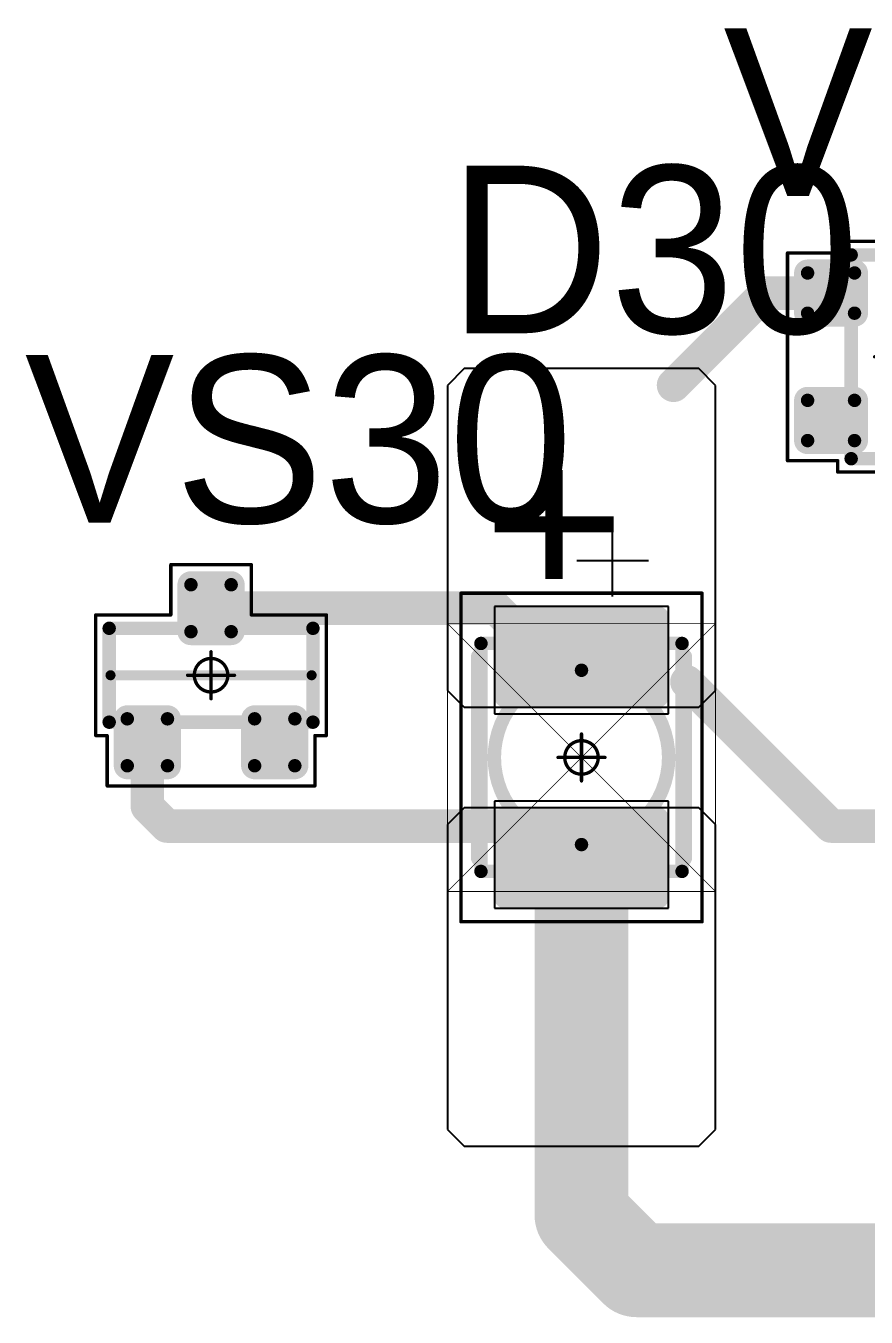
# Model space of a CAD drawing. Header units: millimetres. Extents: x 0 to 273, y 0 to 149.
# Drawn here: x 56.71 to 69.25, y 73.65 to 92.91 of the extents above; entities that cross this region are included whole.
import ezdxf

# ---------------------------------------------------------------- set-up
doc = ezdxf.new("R2010")
doc.units = ezdxf.units.MM
for name, color, linetype in [('Mechanical13', 56, 'Continuous'), ('Mechanical15', 56, 'Continuous'), ('Mechanical2', 216, 'Continuous'), ('TopLayer', 1, 'Continuous'), ('TopOverlay', 2, 'Continuous'), ('TopPaste', 8, 'Continuous'), ('TopSolder', 216, 'Continuous')]:
    doc.layers.add(name, color=color, linetype=linetype)

# ---------------------------------------------------------------- blocks, each defined once
blk = doc.blocks.new('SOT23_40')
at = {"layer": 'Mechanical13', "const_width": 0.1999996}
for points in [[(-0.7000011399999999, 1.52008078), (-0.7000011399999999, -1.51991822)], [(-0.7000011399999999, 1.52008078), (0.7000011399999999, 1.52008078)], [(0.7000011399999999, 1.52008078), (0.7000011399999999, -1.51991822)], [(-0.7000011399999999, -1.51991822), (0.7000011399999999, -1.51991822)]]:
    blk.add_lwpolyline(points, dxfattribs=at)
at = {"layer": 'Mechanical13', "const_width": 0.0999998}
for points in [[(-0.75000104, 1.52008078, 1), (-0.65000124, 1.52008078, 1)], [(-0.75000104, 1.52008078, 1), (-0.65000124, 1.52008078, 1)], [(0.65000124, 1.52008078, 1), (0.75000104, 1.52008078, 1)], [(0.65000124, 1.52008078, 1), (0.75000104, 1.52008078, 1)], [(-0.75000104, -1.51991822, 1), (-0.65000124, -1.51991822, 1)], [(-0.75000104, -1.51991822, 1), (-0.65000124, -1.51991822, 1)], [(0.65000124, -1.51991822, 1), (0.75000104, -1.51991822, 1)], [(0.65000124, -1.51991822, 1), (0.75000104, -1.51991822, 1)]]:
    blk.add_lwpolyline(points, format="xyb", close=True, dxfattribs=at)
at = {"layer": 'Mechanical15', "const_width": 0.0499999}
for points in [[(-0.90000074, 1.72008038), (0.90000074, 1.72008038)], [(-0.90000074, 1.72008038), (-0.90000074, 1.55008072)], [(0.90000074, 1.72008038), (0.90000074, 0.6000800799999999)], [(-1.64999924, 1.55008072), (-0.90000074, 1.55008072)], [(-1.64999924, 1.55008072), (-1.64999924, -1.54991816)], [(0.90000074, 0.6000800799999999), (1.64999924, 0.6000800799999999)], [(1.64999924, 0.6000800799999999), (1.64999924, -0.59991752)], [(0, 0.35007804), (0, -0.34991802)], [(-0.3499993, 8.128e-05), (0.3499993, 8.128e-05)], [(0.90000074, -0.59991752), (0.90000074, -1.71991782)], [(0.90000074, -0.59991752), (1.64999924, -0.59991752)], [(-1.64999924, -1.54991816), (-0.90000074, -1.54991816)], [(-0.90000074, -1.54991816), (-0.90000074, -1.71991782)], [(-0.90000074, -1.71991782), (0.90000074, -1.71991782)]]:
    blk.add_lwpolyline(points, dxfattribs=at)
at = {"layer": 'Mechanical15'}
for points, const_width in [([(-0.9125000799999999, 1.72008038, 1), (-0.8875014, 1.72008038, 1)], 0.02499868), ([(-0.9125000799999999, 1.72008038, 1), (-0.8875014, 1.72008038, 1)], 0.02499868), ([(0.8875014, 1.72008038, 1), (0.9125000799999999, 1.72008038, 1)], 0.02499868), ([(0.8875014, 1.72008038, 1), (0.9125000799999999, 1.72008038, 1)], 0.02499868), ([(-1.66249858, 1.55008072, 1), (-1.6374999, 1.55008072, 1)], 0.02499868), ([(-1.66249858, 1.55008072, 1), (-1.6374999, 1.55008072, 1)], 0.02499868), ([(-0.9125000799999999, 1.55008072, 1), (-0.8875014, 1.55008072, 1)], 0.02499868), ([(-0.9125000799999999, 1.55008072, 1), (-0.8875014, 1.55008072, 1)], 0.02499868), ([(0.8875014, 0.6000800799999999, 1), (0.9125000799999999, 0.6000800799999999, 1)], 0.02499868), ([(0.8875014, 0.6000800799999999, 1), (0.9125000799999999, 0.6000800799999999, 1)], 0.02499868), ([(1.6374999, 0.6000800799999999, 1), (1.66249858, 0.6000800799999999, 1)], 0.02499868), ([(1.6374999, 0.6000800799999999, 1), (1.66249858, 0.6000800799999999, 1)], 0.02499868), ([(0.2499995, 8.382e-05, 1), (-0.2499995, 8.382e-05, 1)], 0.0499999), ([(-0.01249934, 0.35007804, 1), (0.01249934, 0.35007804, 1)], 0.02499868), ([(-0.36249864, 8.128e-05, 1), (-0.33749996, 8.128e-05, 1)], 0.02499868), ([(-0.26249884, 8.382e-05, 1), (-0.23750016, 8.382e-05, 1)], 0.02499868), ([(0.23750016, 8.382e-05, 1), (0.26249884, 8.382e-05, 1)], 0.02499868), ([(0.33749996, 8.128e-05, 1), (0.36249864, 8.128e-05, 1)], 0.02499868), ([(-0.01249934, -0.34991802, 1), (0.01249934, -0.34991802, 1)], 0.02499868), ([(0.8875014, -0.59991752, 1), (0.9125000799999999, -0.59991752, 1)], 0.02499868), ([(0.8875014, -0.59991752, 1), (0.9125000799999999, -0.59991752, 1)], 0.02499868), ([(1.6374999, -0.59991752, 1), (1.66249858, -0.59991752, 1)], 0.02499868), ([(1.6374999, -0.59991752, 1), (1.66249858, -0.59991752, 1)], 0.02499868), ([(-1.66249858, -1.54991816, 1), (-1.6374999, -1.54991816, 1)], 0.02499868), ([(-1.66249858, -1.54991816, 1), (-1.6374999, -1.54991816, 1)], 0.02499868), ([(-0.9125000799999999, -1.54991816, 1), (-0.8875014, -1.54991816, 1)], 0.02499868), ([(-0.9125000799999999, -1.54991816, 1), (-0.8875014, -1.54991816, 1)], 0.02499868), ([(-0.9125000799999999, -1.71991782, 1), (-0.8875014, -1.71991782, 1)], 0.02499868), ([(-0.9125000799999999, -1.71991782, 1), (-0.8875014, -1.71991782, 1)], 0.02499868), ([(0.8875014, -1.71991782, 1), (0.9125000799999999, -1.71991782, 1)], 0.02499868), ([(0.8875014, -1.71991782, 1), (0.9125000799999999, -1.71991782, 1)], 0.02499868)]:
    blk.add_lwpolyline(points, format="xyb", close=True, dxfattribs=dict(at, const_width=const_width))
at = {"layer": 'TopLayer', "const_width": 0.0999998}
for points in [[(-1.39999974, 1.25008132, 1), (-1.29999994, 1.25008132, 1)], [(-0.7000011399999999, 1.25008132, 1), (-0.6000013399999999, 1.25008132, 1)], [(-1.39999974, 0.65008252, 1), (-1.29999994, 0.65008252, 1)], [(-0.7000011399999999, 0.65008252, 1), (-0.6000013399999999, 0.65008252, 1)], [(0.6000013399999999, 0.30008068, 1), (0.7000011399999999, 0.30008068, 1)], [(1.29999994, 0.30008068, 1), (1.39999974, 0.30008068, 1)], [(0.6000013399999999, -0.29991812, 1), (0.7000011399999999, -0.29991812, 1)], [(1.29999994, -0.29991812, 1), (1.39999974, -0.29991812, 1)], [(-1.39999974, -0.64991996, 1), (-1.29999994, -0.64991996, 1)], [(-0.7000011399999999, -0.64991996, 1), (-0.6000013399999999, -0.64991996, 1)], [(-1.39999974, -1.24991876, 1), (-1.29999994, -1.24991876, 1)], [(-0.7000011399999999, -1.24991876, 1), (-0.6000013399999999, -1.24991876, 1)]]:
    blk.add_lwpolyline(points, format="xyb", close=True, dxfattribs=at)
at = {"layer": 'TopLayer'}
for points in [[(-1.34999984, 1.35008112), (-1.34999984, 0.55008272), (-0.65000124, 1.35008112), (-0.65000124, 0.55008272)], [(-1.44999964, 1.25008132), (-1.44999964, 0.65008252), (-0.55000144, 1.25008132), (-0.55000144, 0.65008252)], [(0.65000124, 0.40008048), (0.65000124, -0.39991792), (1.34999984, 0.40008048), (1.34999984, -0.39991792)], [(0.55000144, 0.30008068), (0.55000144, -0.29991812), (1.44999964, 0.30008068), (1.44999964, -0.29991812)], [(-1.34999984, -0.54992016), (-1.34999984, -1.34991856), (-0.65000124, -0.54992016), (-0.65000124, -1.34991856)], [(-1.44999964, -0.64991996), (-1.44999964, -1.24991876), (-0.55000144, -0.64991996), (-0.55000144, -1.24991876)]]:
    blk.add_solid(points, dxfattribs=at)
at = {"layer": 'TopOverlay', "const_width": 0.1499997}
blk.add_lwpolyline([(0, 1.50000208), (0, -1.50000208)], dxfattribs=at)
at = {"layer": 'TopOverlay', "const_width": 0.07499858}
for points in [[(-0.03750056, 1.50000208, 1), (0.03750056, 1.50000208, 1)], [(-0.03750056, -1.50000208, 1), (0.03750056, -1.50000208, 1)]]:
    blk.add_lwpolyline(points, format="xyb", close=True, dxfattribs=at)
at = {"layer": 'TopPaste', "const_width": 0.07499858}
for points in [[(-1.38749786, 1.25008132, 1), (-1.31250182, 1.25008132, 1)], [(-0.68749926, 1.25008132, 1), (-0.61250322, 1.25008132, 1)], [(-1.38749786, 0.65008252, 1), (-1.31250182, 0.65008252, 1)], [(-0.68749926, 0.65008252, 1), (-0.61250322, 0.65008252, 1)], [(0.61250322, 0.30008068, 1), (0.68749926, 0.30008068, 1)], [(1.31250182, 0.30008068, 1), (1.38749786, 0.30008068, 1)], [(0.61250322, -0.29991812, 1), (0.68749926, -0.29991812, 1)], [(1.31250182, -0.29991812, 1), (1.38749786, -0.29991812, 1)], [(-1.38749786, -0.64991996, 1), (-1.31250182, -0.64991996, 1)], [(-0.68749926, -0.64991996, 1), (-0.61250322, -0.64991996, 1)], [(-1.38749786, -1.24991876, 1), (-1.31250182, -1.24991876, 1)], [(-0.68749926, -1.24991876, 1), (-0.61250322, -1.24991876, 1)]]:
    blk.add_lwpolyline(points, format="xyb", close=True, dxfattribs=at)
at = {"layer": 'TopPaste'}
for points in [[(-1.42499842, 1.25008132), (-1.42499842, 0.65008252), (-0.5750026599999999, 1.25008132), (-0.5750026599999999, 0.65008252)], [(-1.34999984, 1.3250799), (-1.34999984, 0.57508394), (-0.65000124, 1.3250799), (-0.65000124, 0.57508394)], [(0.5750026599999999, 0.30008068), (0.5750026599999999, -0.29991812), (1.42499842, 0.30008068), (1.42499842, -0.29991812)], [(0.65000124, 0.37507926), (0.65000124, -0.3749166999999999), (1.34999984, 0.37507926), (1.34999984, -0.3749166999999999)], [(-1.34999984, -0.57492138), (-1.34999984, -1.32491734), (-0.65000124, -0.57492138), (-0.65000124, -1.32491734)], [(-1.42499842, -0.64991996), (-1.42499842, -1.24991876), (-0.5750026599999999, -0.64991996), (-0.5750026599999999, -1.24991876)]]:
    blk.add_solid(points, dxfattribs=at)
at = {"layer": 'TopSolder', "const_width": 0.2015998}
for points in [[(-1.45079974, 1.25008132, 1), (-1.24919994, 1.25008132, 1)], [(-0.75080114, 1.25008132, 1), (-0.5492013399999999, 1.25008132, 1)], [(-1.45079974, 0.65008252, 1), (-1.24919994, 0.65008252, 1)], [(-0.75080114, 0.65008252, 1), (-0.5492013399999999, 0.65008252, 1)], [(0.5492013399999999, 0.30008068, 1), (0.75080114, 0.30008068, 1)], [(1.24919994, 0.30008068, 1), (1.45079974, 0.30008068, 1)], [(0.5492013399999999, -0.29991812, 1), (0.75080114, -0.29991812, 1)], [(1.24919994, -0.29991812, 1), (1.45079974, -0.29991812, 1)], [(-1.45079974, -0.64991996, 1), (-1.24919994, -0.64991996, 1)], [(-0.75080114, -0.64991996, 1), (-0.5492013399999999, -0.64991996, 1)], [(-1.45079974, -1.24991876, 1), (-1.24919994, -1.24991876, 1)], [(-0.75080114, -1.24991876, 1), (-0.5492013399999999, -1.24991876, 1)]]:
    blk.add_lwpolyline(points, format="xyb", close=True, dxfattribs=at)
at = {"layer": 'TopSolder'}
for points in [[(-1.34999984, 1.45168112), (-1.34999984, 0.44848272), (-0.65000124, 1.45168112), (-0.65000124, 0.44848272)], [(-1.55159964, 1.25008132), (-1.55159964, 0.65008252), (-0.4484014399999999, 1.25008132), (-0.4484014399999999, 0.65008252)], [(0.65000124, 0.50168048), (0.65000124, -0.50151792), (1.34999984, 0.50168048), (1.34999984, -0.50151792)], [(0.4484014399999999, 0.30008068), (0.4484014399999999, -0.29991812), (1.55159964, 0.30008068), (1.55159964, -0.29991812)], [(-1.34999984, -0.44832016), (-1.34999984, -1.45151856), (-0.65000124, -0.44832016), (-0.65000124, -1.45151856)], [(-1.55159964, -0.64991996), (-1.55159964, -1.24991876), (-0.4484014399999999, -0.64991996), (-0.4484014399999999, -1.24991876)]]:
    blk.add_solid(points, dxfattribs=at)
blk = doc.blocks.new('SOT23_41')
at = {"layer": 'Mechanical13', "const_width": 0.1999996}
for points in [[(-0.7000011399999999, -1.51991822), (-0.7000011399999999, 1.52008078)], [(-0.7000011399999999, 1.52008078), (0.7000011399999999, 1.52008078)], [(0.7000011399999999, -1.51991822), (0.7000011399999999, 1.52008078)], [(-0.7000011399999999, -1.51991822), (0.7000011399999999, -1.51991822)]]:
    blk.add_lwpolyline(points, dxfattribs=at)
at = {"layer": 'Mechanical13', "const_width": 0.0999998}
for points in [[(-0.75000104, 1.52008078, 1), (-0.65000124, 1.52008078, 1)], [(-0.75000104, 1.52008078, 1), (-0.65000124, 1.52008078, 1)], [(0.65000124, 1.52008078, 1), (0.75000104, 1.52008078, 1)], [(0.65000124, 1.52008078, 1), (0.75000104, 1.52008078, 1)], [(-0.75000104, -1.51991822, 1), (-0.65000124, -1.51991822, 1)], [(-0.75000104, -1.51991822, 1), (-0.65000124, -1.51991822, 1)], [(0.65000124, -1.51991822, 1), (0.75000104, -1.51991822, 1)], [(0.65000124, -1.51991822, 1), (0.75000104, -1.51991822, 1)]]:
    blk.add_lwpolyline(points, format="xyb", close=True, dxfattribs=at)
at = {"layer": 'Mechanical15', "const_width": 0.0499999}
for points in [[(-0.90000074, 1.72008038), (0.90000074, 1.72008038)], [(-0.90000074, 1.55008072), (-0.90000074, 1.72008038)], [(0.90000074, 0.6000800799999999), (0.90000074, 1.72008038)], [(-1.64999924, 1.55008072), (-0.90000074, 1.55008072)], [(-1.64999924, -1.54991816), (-1.64999924, 1.55008072)], [(0.90000074, 0.6000800799999999), (1.64999924, 0.6000800799999999)], [(1.64999924, -0.59991752), (1.64999924, 0.6000800799999999)], [(0, -0.34991802), (0, 0.35007804)], [(-0.3499993, 8.128e-05), (0.3499993, 8.128e-05)], [(0.90000074, -1.71991782), (0.90000074, -0.59991752)], [(0.90000074, -0.59991752), (1.64999924, -0.59991752)], [(-1.64999924, -1.54991816), (-0.90000074, -1.54991816)], [(-0.90000074, -1.71991782), (-0.90000074, -1.54991816)], [(-0.90000074, -1.71991782), (0.90000074, -1.71991782)]]:
    blk.add_lwpolyline(points, dxfattribs=at)
at = {"layer": 'Mechanical15'}
for points, const_width in [([(-0.9125000799999999, 1.72008038, 1), (-0.8875014, 1.72008038, 1)], 0.02499868), ([(-0.9125000799999999, 1.72008038, 1), (-0.8875014, 1.72008038, 1)], 0.02499868), ([(0.8875014, 1.72008038, 1), (0.9125000799999999, 1.72008038, 1)], 0.02499868), ([(0.8875014, 1.72008038, 1), (0.9125000799999999, 1.72008038, 1)], 0.02499868), ([(-1.66249858, 1.55008072, 1), (-1.6374999, 1.55008072, 1)], 0.02499868), ([(-1.66249858, 1.55008072, 1), (-1.6374999, 1.55008072, 1)], 0.02499868), ([(-0.9125000799999999, 1.55008072, 1), (-0.8875014, 1.55008072, 1)], 0.02499868), ([(-0.9125000799999999, 1.55008072, 1), (-0.8875014, 1.55008072, 1)], 0.02499868), ([(0.8875014, 0.6000800799999999, 1), (0.9125000799999999, 0.6000800799999999, 1)], 0.02499868), ([(0.8875014, 0.6000800799999999, 1), (0.9125000799999999, 0.6000800799999999, 1)], 0.02499868), ([(1.6374999, 0.6000800799999999, 1), (1.66249858, 0.6000800799999999, 1)], 0.02499868), ([(1.6374999, 0.6000800799999999, 1), (1.66249858, 0.6000800799999999, 1)], 0.02499868), ([(0.2499995, 8.382e-05, 1), (-0.2499995, 8.382e-05, 1)], 0.0499999), ([(-0.01249934, 0.35007804, 1), (0.01249934, 0.35007804, 1)], 0.02499868), ([(-0.36249864, 8.128e-05, 1), (-0.33749996, 8.128e-05, 1)], 0.02499868), ([(-0.26249884, 8.382e-05, 1), (-0.23750016, 8.382e-05, 1)], 0.02499868), ([(0.23750016, 8.382e-05, 1), (0.26249884, 8.382e-05, 1)], 0.02499868), ([(0.33749996, 8.128e-05, 1), (0.36249864, 8.128e-05, 1)], 0.02499868), ([(-0.01249934, -0.34991802, 1), (0.01249934, -0.34991802, 1)], 0.02499868), ([(0.8875014, -0.59991752, 1), (0.9125000799999999, -0.59991752, 1)], 0.02499868), ([(0.8875014, -0.59991752, 1), (0.9125000799999999, -0.59991752, 1)], 0.02499868), ([(1.6374999, -0.59991752, 1), (1.66249858, -0.59991752, 1)], 0.02499868), ([(1.6374999, -0.59991752, 1), (1.66249858, -0.59991752, 1)], 0.02499868), ([(-1.66249858, -1.54991816, 1), (-1.6374999, -1.54991816, 1)], 0.02499868), ([(-1.66249858, -1.54991816, 1), (-1.6374999, -1.54991816, 1)], 0.02499868), ([(-0.9125000799999999, -1.54991816, 1), (-0.8875014, -1.54991816, 1)], 0.02499868), ([(-0.9125000799999999, -1.54991816, 1), (-0.8875014, -1.54991816, 1)], 0.02499868), ([(-0.9125000799999999, -1.71991782, 1), (-0.8875014, -1.71991782, 1)], 0.02499868), ([(-0.9125000799999999, -1.71991782, 1), (-0.8875014, -1.71991782, 1)], 0.02499868), ([(0.8875014, -1.71991782, 1), (0.9125000799999999, -1.71991782, 1)], 0.02499868), ([(0.8875014, -1.71991782, 1), (0.9125000799999999, -1.71991782, 1)], 0.02499868)]:
    blk.add_lwpolyline(points, format="xyb", close=True, dxfattribs=dict(at, const_width=const_width))
at = {"layer": 'TopLayer', "const_width": 0.0999998}
for points in [[(-1.39999974, 1.25008132, 1), (-1.29999994, 1.25008132, 1)], [(-0.7000011399999999, 1.25008132, 1), (-0.6000013399999999, 1.25008132, 1)], [(-1.39999974, 0.65008252, 1), (-1.29999994, 0.65008252, 1)], [(-0.7000011399999999, 0.65008252, 1), (-0.6000013399999999, 0.65008252, 1)], [(0.6000013399999999, 0.30008068, 1), (0.7000011399999999, 0.30008068, 1)], [(1.29999994, 0.30008068, 1), (1.39999974, 0.30008068, 1)], [(0.6000013399999999, -0.29991812, 1), (0.7000011399999999, -0.29991812, 1)], [(1.29999994, -0.29991812, 1), (1.39999974, -0.29991812, 1)], [(-1.39999974, -0.64991996, 1), (-1.29999994, -0.64991996, 1)], [(-0.7000011399999999, -0.64991996, 1), (-0.6000013399999999, -0.64991996, 1)], [(-1.39999974, -1.24991876, 1), (-1.29999994, -1.24991876, 1)], [(-0.7000011399999999, -1.24991876, 1), (-0.6000013399999999, -1.24991876, 1)]]:
    blk.add_lwpolyline(points, format="xyb", close=True, dxfattribs=at)
at = {"layer": 'TopLayer'}
for points in [[(-1.34999984, 1.35008112), (-1.34999984, 0.55008272), (-0.65000124, 1.35008112), (-0.65000124, 0.55008272)], [(-1.44999964, 1.25008132), (-1.44999964, 0.65008252), (-0.55000144, 1.25008132), (-0.55000144, 0.65008252)], [(0.65000124, 0.40008048), (0.65000124, -0.39991792), (1.34999984, 0.40008048), (1.34999984, -0.39991792)], [(0.55000144, 0.30008068), (0.55000144, -0.29991812), (1.44999964, 0.30008068), (1.44999964, -0.29991812)], [(-1.34999984, -0.54992016), (-1.34999984, -1.34991856), (-0.65000124, -0.54992016), (-0.65000124, -1.34991856)], [(-1.44999964, -0.64991996), (-1.44999964, -1.24991876), (-0.55000144, -0.64991996), (-0.55000144, -1.24991876)]]:
    blk.add_solid(points, dxfattribs=at)
at = {"layer": 'TopOverlay', "const_width": 0.1499997}
blk.add_lwpolyline([(0, -1.50000208), (0, 1.50000208)], dxfattribs=at)
at = {"layer": 'TopOverlay', "const_width": 0.07499858}
for points in [[(-0.03750056, 1.50000208, 1), (0.03750056, 1.50000208, 1)], [(-0.03750056, -1.50000208, 1), (0.03750056, -1.50000208, 1)]]:
    blk.add_lwpolyline(points, format="xyb", close=True, dxfattribs=at)
at = {"layer": 'TopPaste', "const_width": 0.07499858}
for points in [[(-1.38749786, 1.25008132, 1), (-1.31250182, 1.25008132, 1)], [(-0.68749926, 1.25008132, 1), (-0.61250322, 1.25008132, 1)], [(-1.38749786, 0.65008252, 1), (-1.31250182, 0.65008252, 1)], [(-0.68749926, 0.65008252, 1), (-0.61250322, 0.65008252, 1)], [(0.61250322, 0.30008068, 1), (0.68749926, 0.30008068, 1)], [(1.31250182, 0.30008068, 1), (1.38749786, 0.30008068, 1)], [(0.61250322, -0.29991812, 1), (0.68749926, -0.29991812, 1)], [(1.31250182, -0.29991812, 1), (1.38749786, -0.29991812, 1)], [(-1.38749786, -0.64991996, 1), (-1.31250182, -0.64991996, 1)], [(-0.68749926, -0.64991996, 1), (-0.61250322, -0.64991996, 1)], [(-1.38749786, -1.24991876, 1), (-1.31250182, -1.24991876, 1)], [(-0.68749926, -1.24991876, 1), (-0.61250322, -1.24991876, 1)]]:
    blk.add_lwpolyline(points, format="xyb", close=True, dxfattribs=at)
at = {"layer": 'TopPaste'}
for points in [[(-1.42499842, 1.25008132), (-1.42499842, 0.65008252), (-0.5750026599999999, 1.25008132), (-0.5750026599999999, 0.65008252)], [(-1.34999984, 1.3250799), (-1.34999984, 0.57508394), (-0.65000124, 1.3250799), (-0.65000124, 0.57508394)], [(0.5750026599999999, 0.30008068), (0.5750026599999999, -0.29991812), (1.42499842, 0.30008068), (1.42499842, -0.29991812)], [(0.65000124, 0.37507926), (0.65000124, -0.3749166999999999), (1.34999984, 0.37507926), (1.34999984, -0.3749166999999999)], [(-1.34999984, -0.57492138), (-1.34999984, -1.32491734), (-0.65000124, -0.57492138), (-0.65000124, -1.32491734)], [(-1.42499842, -0.64991996), (-1.42499842, -1.24991876), (-0.5750026599999999, -0.64991996), (-0.5750026599999999, -1.24991876)]]:
    blk.add_solid(points, dxfattribs=at)
at = {"layer": 'TopSolder', "const_width": 0.2015998}
for points in [[(-1.45079974, 1.25008132, 1), (-1.24919994, 1.25008132, 1)], [(-0.75080114, 1.25008132, 1), (-0.5492013399999999, 1.25008132, 1)], [(-1.45079974, 0.65008252, 1), (-1.24919994, 0.65008252, 1)], [(-0.75080114, 0.65008252, 1), (-0.5492013399999999, 0.65008252, 1)], [(0.5492013399999999, 0.30008068, 1), (0.75080114, 0.30008068, 1)], [(1.24919994, 0.30008068, 1), (1.45079974, 0.30008068, 1)], [(0.5492013399999999, -0.29991812, 1), (0.75080114, -0.29991812, 1)], [(1.24919994, -0.29991812, 1), (1.45079974, -0.29991812, 1)], [(-1.45079974, -0.64991996, 1), (-1.24919994, -0.64991996, 1)], [(-0.75080114, -0.64991996, 1), (-0.5492013399999999, -0.64991996, 1)], [(-1.45079974, -1.24991876, 1), (-1.24919994, -1.24991876, 1)], [(-0.75080114, -1.24991876, 1), (-0.5492013399999999, -1.24991876, 1)]]:
    blk.add_lwpolyline(points, format="xyb", close=True, dxfattribs=at)
at = {"layer": 'TopSolder'}
for points in [[(-1.34999984, 1.45168112), (-1.34999984, 0.44848272), (-0.65000124, 1.45168112), (-0.65000124, 0.44848272)], [(-1.55159964, 1.25008132), (-1.55159964, 0.65008252), (-0.4484014399999999, 1.25008132), (-0.4484014399999999, 0.65008252)], [(0.65000124, 0.50168048), (0.65000124, -0.50151792), (1.34999984, 0.50168048), (1.34999984, -0.50151792)], [(0.4484014399999999, 0.30008068), (0.4484014399999999, -0.29991812), (1.55159964, 0.30008068), (1.55159964, -0.29991812)], [(-1.34999984, -0.44832016), (-1.34999984, -1.45151856), (-0.65000124, -0.44832016), (-0.65000124, -1.45151856)], [(-1.55159964, -0.64991996), (-1.55159964, -1.24991876), (-0.4484014399999999, -0.64991996), (-0.4484014399999999, -1.24991876)]]:
    blk.add_solid(points, dxfattribs=at)
blk = doc.blocks.new('T66G_125')
at = {"layer": 'Mechanical13'}
for p, q in [((2.93559992, 0.07119874), (2.93559992, -1.00000054)), ((2.40000028, -0.4644009), (3.47119956, -0.4644009))]:
    blk.add_line(p, q, dxfattribs=at)
at = {"layer": 'Mechanical13', "const_width": 0.1999996}
for points in [[(-1.69999914, 1.49999954), (1.69999914, 1.49999954)], [(-1.69999914, 1.49999954), (-1.69999914, -1.49999954)], [(1.69999914, 1.49999954), (1.69999914, -1.49999954)], [(-1.69999914, -1.49999954), (1.69999914, -1.49999954)]]:
    blk.add_lwpolyline(points, dxfattribs=at)
at = {"layer": 'Mechanical13'}
for points, const_width in [([(-1.74999904, 1.49999954, 1), (-1.64999924, 1.49999954, 1)], 0.0999998), ([(-1.74999904, 1.49999954, 1), (-1.64999924, 1.49999954, 1)], 0.0999998), ([(1.64999924, 1.49999954, 1), (1.74999904, 1.49999954, 1)], 0.0999998), ([(1.64999924, 1.49999954, 1), (1.74999904, 1.49999954, 1)], 0.0999998), ([(1.29999994, 0, 1), (-1.29999994, 0, 1)], 0.1999996), ([(-1.34999984, 0, 1), (-1.25000004, 0, 1)], 0.0999998), ([(1.25000004, 0, 1), (1.34999984, 0, 1)], 0.0999998), ([(-1.74999904, -1.49999954, 1), (-1.64999924, -1.49999954, 1)], 0.0999998), ([(-1.74999904, -1.49999954, 1), (-1.64999924, -1.49999954, 1)], 0.0999998), ([(1.64999924, -1.49999954, 1), (1.74999904, -1.49999954, 1)], 0.0999998), ([(1.64999924, -1.49999954, 1), (1.74999904, -1.49999954, 1)], 0.0999998)]:
    blk.add_lwpolyline(points, format="xyb", close=True, dxfattribs=dict(at, const_width=const_width))
at = {"layer": 'Mechanical15', "const_width": 0.0499999}
for points in [[(-2.45000018, 1.79999894), (-2.45000018, -1.79999894)], [(-2.45000018, 1.79999894), (2.45000018, 1.79999894)], [(2.45000018, 1.79999894), (2.45000018, -1.79999894)], [(0, 0.3499993), (0, -0.3499993)], [(-0.3499993, 0), (0.3499993, 0)], [(-2.45000018, -1.79999894), (2.45000018, -1.79999894)]]:
    blk.add_lwpolyline(points, dxfattribs=at)
at = {"layer": 'Mechanical15'}
for points, const_width in [([(-2.46249952, 1.79999894, 1), (-2.43750084, 1.79999894, 1)], 0.02499868), ([(-2.46249952, 1.79999894, 1), (-2.43750084, 1.79999894, 1)], 0.02499868), ([(2.43750084, 1.79999894, 1), (2.46249952, 1.79999894, 1)], 0.02499868), ([(2.43750084, 1.79999894, 1), (2.46249952, 1.79999894, 1)], 0.02499868), ([(0.2499995, 0, 1), (-0.2499995, 0, 1)], 0.0499999), ([(-0.01249934, 0.3499993, 1), (0.01249934, 0.3499993, 1)], 0.02499868), ([(-0.36249864, 0, 1), (-0.33749996, 0, 1)], 0.02499868), ([(-0.26249884, 0, 1), (-0.23750016, 0, 1)], 0.02499868), ([(0.23750016, 0, 1), (0.26249884, 0, 1)], 0.02499868), ([(0.33749996, 0, 1), (0.36249864, 0, 1)], 0.02499868), ([(-0.01249934, -0.3499993, 1), (0.01249934, -0.3499993, 1)], 0.02499868), ([(-2.46249952, -1.79999894, 1), (-2.43750084, -1.79999894, 1)], 0.02499868), ([(-2.46249952, -1.79999894, 1), (-2.43750084, -1.79999894, 1)], 0.02499868), ([(2.43750084, -1.79999894, 1), (2.46249952, -1.79999894, 1)], 0.02499868), ([(2.43750084, -1.79999894, 1), (2.46249952, -1.79999894, 1)], 0.02499868)]:
    blk.add_lwpolyline(points, format="xyb", close=True, dxfattribs=dict(at, const_width=const_width))
at = {"layer": 'TopLayer'}
for p, q in [((-5.549999059999999, 2.00000108), (-5.8000011, 1.74999904)), ((-1.00000054, 2.00000108), (-5.549999059999999, 2.00000108)), ((-0.75000104, 1.74999904), (-1.00000054, 2.00000108)), ((1.00000054, 2.00000108), (0.75000104, 1.74999904)), ((5.549999059999999, 2.00000108), (1.00000054, 2.00000108)), ((5.8000011, 1.74999904), (5.549999059999999, 2.00000108)), ((-5.8000011, 1.74999904), (-5.8000011, -1.74999904)), ((-0.75000104, -1.74999904), (-0.75000104, 1.74999904)), ((0.75000104, 1.74999904), (0.75000104, -1.74999904)), ((5.8000011, -1.74999904), (5.8000011, 1.74999904)), ((-5.8000011, -1.74999904), (-5.549999059999999, -2.00000108)), ((-1.00000054, -2.00000108), (-0.75000104, -1.74999904)), ((0.75000104, -1.74999904), (1.00000054, -2.00000108)), ((5.549999059999999, -2.00000108), (5.8000011, -1.74999904)), ((-5.549999059999999, -2.00000108), (-1.00000054, -2.00000108)), ((1.00000054, -2.00000108), (5.549999059999999, -2.00000108))]:
    blk.add_line(p, q, dxfattribs=at)
at = {"layer": 'TopLayer', "const_width": 0.1499997}
for points in [[(-2.17499692, 1.15000024, 1), (-2.02499976, 1.15000024, 1)], [(-0.9749993199999999, 1.15000024, 1), (-0.8250021599999999, 1.15000024, 1)], [(0.8250021599999999, 1.15000024, 1), (0.9749993199999999, 1.15000024, 1)], [(2.02499976, 1.15000024, 1), (2.17499692, 1.15000024, 1)], [(-2.17499692, -1.15000024, 1), (-2.02499976, -1.15000024, 1)], [(-0.9749993199999999, -1.15000024, 1), (-0.8250021599999999, -1.15000024, 1)], [(0.8250021599999999, -1.15000024, 1), (0.9749993199999999, -1.15000024, 1)], [(2.02499976, -1.15000024, 1), (2.17499692, -1.15000024, 1)]]:
    blk.add_lwpolyline(points, format="xyb", close=True, dxfattribs=at)
at = {"layer": 'TopLayer'}
for points in [[(-0.90000074, 1.29999994), (-2.09999834, 1.29999994), (-0.90000074, -1.29999994), (-2.09999834, -1.29999994)], [(2.09999834, 1.29999994), (0.90000074, 1.29999994), (2.09999834, -1.29999994), (0.90000074, -1.29999994)], [(-0.75000104, 1.15000024), (-2.24999804, 1.15000024), (-0.75000104, -1.15000024), (-2.24999804, -1.15000024)], [(2.24999804, 1.15000024), (0.75000104, 1.15000024), (2.24999804, -1.15000024), (0.75000104, -1.15000024)]]:
    blk.add_solid(points, dxfattribs=at)
at = {"layer": 'TopOverlay', "const_width": 0.2499995}
for points in [[(-1.49999954, 1.52500076), (1.49999954, 1.52500076)], [(-1.49999954, -1.52500076), (1.49999954, -1.52500076)]]:
    blk.add_lwpolyline(points, dxfattribs=at)
at = {"layer": 'TopOverlay', "const_width": 0.12499848}
for points in [[(-1.56249878, 1.52500076, 1), (-1.4375003, 1.52500076, 1)], [(1.4375003, 1.52500076, 1), (1.56249878, 1.52500076, 1)], [(-1.56249878, -1.52500076, 1), (-1.4375003, -1.52500076, 1)], [(1.4375003, -1.52500076, 1), (1.56249878, -1.52500076, 1)]]:
    blk.add_lwpolyline(points, format="xyb", close=True, dxfattribs=at)
at = {"layer": 'TopPaste', "const_width": 0.12499848}
for points in [[(-2.16249758, 1.15000024, 1), (-2.0374991, 1.15000024, 1)], [(-0.96249998, 1.15000024, 1), (-0.8375015, 1.15000024, 1)], [(0.8375015, 1.15000024, 1), (0.96249998, 1.15000024, 1)], [(2.0374991, 1.15000024, 1), (2.16249758, 1.15000024, 1)], [(-2.16249758, -1.15000024, 1), (-2.0374991, -1.15000024, 1)], [(-0.96249998, -1.15000024, 1), (-0.8375015, -1.15000024, 1)], [(0.8375015, -1.15000024, 1), (0.96249998, -1.15000024, 1)], [(2.0374991, -1.15000024, 1), (2.16249758, -1.15000024, 1)]]:
    blk.add_lwpolyline(points, format="xyb", close=True, dxfattribs=at)
at = {"layer": 'TopPaste'}
for points in [[(-0.90000074, 1.27499872), (-2.09999834, 1.27499872), (-0.90000074, -1.27499872), (-2.09999834, -1.27499872)], [(2.09999834, 1.27499872), (0.90000074, 1.27499872), (2.09999834, -1.27499872), (0.90000074, -1.27499872)], [(-0.7750022599999999, 1.15000024), (-2.22499682, 1.15000024), (-0.7750022599999999, -1.15000024), (-2.22499682, -1.15000024)], [(2.22499682, 1.15000024), (0.7750022599999999, 1.15000024), (2.22499682, -1.15000024), (0.7750022599999999, -1.15000024)]]:
    blk.add_solid(points, dxfattribs=at)
at = {"layer": 'TopSolder'}
for p, q in [((-2.25000058, 1.29999994), (-2.25000058, -1.29999994)), ((-0.65000124, 1.29999994), (-2.25000058, 1.29999994)), ((-0.65000124, -1.29999994), (-0.65000124, 1.29999994)), ((0.65000124, 1.29999994), (0.65000124, -1.29999994)), ((2.25000058, 1.29999994), (0.65000124, 1.29999994)), ((2.25000058, -1.29999994), (2.25000058, 1.29999994)), ((-2.25000058, -1.29999994), (-0.65000124, -1.29999994)), ((0.65000124, -1.29999994), (2.25000058, -1.29999994))]:
    blk.add_line(p, q, dxfattribs=at)
at = {"layer": 'TopOverlay'}
blk.add_text('+', height=2.50000008, dxfattribs=at).set_placement((2.50000008, -0.8000009399999999))

msp = doc.modelspace()

# ---------------------------------------------------------------- linework, layer by layer
at = {"layer": 'Mechanical2'}
for points, const_width in [([(63.00173836, 79.9991415), (63.00173836, 83.99914366)], 0.0127), ([(63.00173836, 83.99914366), (67.00174052, 83.99914366)], 0.0127), ([(63.00173836, 83.99914366), (67.00174052, 79.9991415)], 0.009999979999999999), ([(63.00173836, 79.9991415), (67.00174052, 83.99914366)], 0.009999979999999999), ([(67.00174052, 79.9991415), (67.00174052, 83.99914366)], 0.0127), ([(63.00173836, 79.9991415), (67.00174052, 79.9991415)], 0.0127)]:
    msp.add_lwpolyline(points, dxfattribs=dict(at, const_width=const_width))
for points, const_width in [([(62.99856335999999, 83.99914366, 1), (63.00491336, 83.99914366, 1)], 0.00635), ([(62.99856335999999, 83.99914366, 1), (63.00491336, 83.99914366, 1)], 0.00635), ([(62.999239, 83.99914366, 1), (63.00423772, 83.99914366, 1)], 0.00499872), ([(66.99856552, 83.99914366, 1), (67.00491552, 83.99914366, 1)], 0.00635), ([(66.99856552, 83.99914366, 1), (67.00491552, 83.99914366, 1)], 0.00635), ([(66.99924116, 83.99914366, 1), (67.00423988, 83.99914366, 1)], 0.00499872), ([(62.99856335999999, 79.9991415, 1), (63.00491336, 79.9991415, 1)], 0.00635), ([(62.99856335999999, 79.9991415, 1), (63.00491336, 79.9991415, 1)], 0.00635), ([(62.999239, 79.9991415, 1), (63.00423772, 79.9991415, 1)], 0.00499872), ([(66.99856552, 79.9991415, 1), (67.00491552, 79.9991415, 1)], 0.00635), ([(66.99856552, 79.9991415, 1), (67.00491552, 79.9991415, 1)], 0.00635), ([(66.99924116, 79.9991415, 1), (67.00423988, 79.9991415, 1)], 0.00499872)]:
    msp.add_lwpolyline(points, format="xyb", close=True, dxfattribs=dict(at, const_width=const_width))
at = {"layer": 'TopLayer'}
for points, const_width in [([(66.3750006, 87.5500027), (67.7500804, 88.92508249999999)], 0.499999), ([(67.7500804, 88.92508249999999), (68.72500098, 88.92508249999999)], 0.499999), ([(59.47491788, 84.22500045999999), (63.7258822, 84.22500045999999)], 0.499999), ([(63.7258822, 84.22500045999999), (64.45174054, 83.49914212)], 0.499999), ([(64.45174054, 83.49914212), (65.00173944, 83.49914212)], 0.499999), ([(66.57500019999999, 83.12500012), (68.72500098, 80.97499934)], 0.499999), ([(58.52491724, 81.26789436), (58.52491724, 82.22499938)], 0.499999), ([(58.52491724, 81.26789436), (58.81781225999999, 80.97499934)], 0.499999), ([(58.81781225999999, 80.97499934), (64.52588314, 80.97499934)], 0.499999), ([(64.52588314, 80.97499934), (65.00173944, 80.49914303999999)], 0.499999), ([(65.00173944, 75.17010366), (65.00173944, 80.49914303999999)], 1.39999974), ([(68.72500098, 80.97499934), (74.02588446, 80.97499934)], 0.499999), ([(65.00173944, 75.17010366), (65.82184194, 74.35000115999999)], 1.39999974), ([(65.82184194, 74.35000115999999), (81.57500068, 74.35000115999999)], 1.39999974)]:
    msp.add_lwpolyline(points, dxfattribs=dict(at, const_width=const_width))
for points, const_width in [([(67.62508192, 88.92508249999999, 1), (67.87507888, 88.92508249999999, 1)], 0.2499995), ([(67.62508192, 88.92508249999999, 1), (67.87507888, 88.92508249999999, 1)], 0.2499995), ([(68.6000025, 88.92508249999999, 1), (68.84999945999999, 88.92508249999999, 1)], 0.2499995), ([(66.25000212, 87.5500027, 1), (66.49999908, 87.5500027, 1)], 0.2499995), ([(59.3499194, 84.22500045999999, 1), (59.59991636, 84.22500045999999, 1)], 0.2499995), ([(63.60088372, 84.22500045999999, 1), (63.85088068, 84.22500045999999, 1)], 0.2499995), ([(63.60088372, 84.22500045999999, 1), (63.85088068, 84.22500045999999, 1)], 0.2499995), ([(64.32674206, 83.49914212, 1), (64.57673901999999, 83.49914212, 1)], 0.2499995), ([(64.32674206, 83.49914212, 1), (64.57673901999999, 83.49914212, 1)], 0.2499995), ([(64.87674095999999, 83.49914212, 1), (65.12673792, 83.49914212, 1)], 0.2499995), ([(66.45000171999999, 83.12500012, 1), (66.69999868, 83.12500012, 1)], 0.2499995), ([(58.39991876, 82.22499938, 1), (58.64991572, 82.22499938, 1)], 0.2499995), ([(58.39991876, 81.26789436, 1), (58.64991572, 81.26789436, 1)], 0.2499995), ([(58.39991876, 81.26789436, 1), (58.64991572, 81.26789436, 1)], 0.2499995), ([(58.69281378, 80.97499934, 1), (58.94281073999999, 80.97499934, 1)], 0.2499995), ([(58.69281378, 80.97499934, 1), (58.94281073999999, 80.97499934, 1)], 0.2499995), ([(64.40088466, 80.97499934, 1), (64.65088162, 80.97499934, 1)], 0.2499995), ([(64.40088466, 80.97499934, 1), (64.65088162, 80.97499934, 1)], 0.2499995), ([(64.65174013999999, 80.49914303999999, 1), (65.35173874, 80.49914303999999, 1)], 0.6999985999999999), ([(68.6000025, 80.97499934, 1), (68.84999945999999, 80.97499934, 1)], 0.2499995), ([(68.6000025, 80.97499934, 1), (68.84999945999999, 80.97499934, 1)], 0.2499995), ([(64.87674095999999, 80.49914303999999, 1), (65.12673792, 80.49914303999999, 1)], 0.2499995), ([(64.65174013999999, 75.17010366, 1), (65.35173874, 75.17010366, 1)], 0.6999985999999999), ([(64.65174013999999, 75.17010366, 1), (65.35173874, 75.17010366, 1)], 0.6999985999999999), ([(65.47184264, 74.35000115999999, 1), (66.17184123999999, 74.35000115999999, 1)], 0.6999985999999999), ([(65.47184264, 74.35000115999999, 1), (66.17184123999999, 74.35000115999999, 1)], 0.6999985999999999)]:
    msp.add_lwpolyline(points, format="xyb", close=True, dxfattribs=dict(at, const_width=const_width))

# ---------------------------------------------------------------- block references
for name, p, rotation in [('SOT23_41', (69.72500151999999, 87.97500058), 360), ('T66G_125', (65.00173944, 81.99914258), 90), ('SOT23_40', (59.47499916, 83.22499992), 90)]:
    msp.add_blockref(name, p, dxfattribs=dict(rotation=rotation))

# ---------------------------------------------------------------- texts
at = {"layer": 'TopOverlay'}
for s, p in [('VS29', (67.11814364, 90.37437602)), ('D30', (63.01358746, 88.32601842)), ('VS30', (56.69661507999999, 85.49937688))]:
    msp.add_text(s, height=2.50000008, dxfattribs=at).set_placement(p)

doc.saveas('drawing.dxf')
